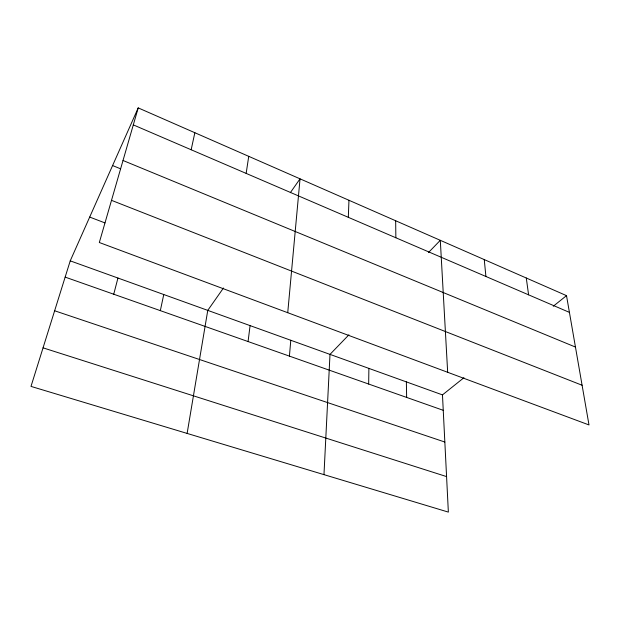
<?xml version="1.0" encoding="UTF-8"?>
<svg xmlns="http://www.w3.org/2000/svg" width="620" height="620" viewBox="0 0 620 620"><rect width="100%" height="100%" fill="white"/><g stroke="black" fill="none" stroke-linecap="round" stroke-linejoin="round"><path stroke-width="0.93" d="M368.668 384.044L368.892 368.388M348.316 217.326L348.967 200.276M323.973 474.641L329.995 354.384L348.921 334.815M289.416 356.12L290.796 340.272M287.734 312.705L300.041 178.831L290.315 192.696M248.07 341.558L250.077 325.608M246.156 173.399L248.728 156.341M187.124 433.427L207.762 310.38L223.448 288.021M160.332 310.643L163.758 294.531M191.161 149.761L194.85 132.719M113.731 294.221L117.947 278.039M138.214 107.895L99.324 242.513L589 424.94L566.51 295.639L138.214 107.895L70.231 260.857L31 386.399L448.361 512.105L442.471 394.886L463.938 377.712M428.428 252.596L440.301 240.312L447.671 372.287M553.273 306.233L566.51 295.639M43.051 347.843L446.578 476.594M54.63 310.767L444.842 442.037M65.154 277.109L443.246 410.316M70.231 260.857L442.471 394.886M89.691 217.07L104.974 222.913M111.507 200.338L582.095 385.245M112.584 165.548L120.59 168.818M123.016 160.487L575.453 347.06M133.3 124.883L569.423 312.387M526.279 278L528.596 294.833M484.251 259.579L485.917 276.481M406.364 381.881L406.65 397.428M395.669 220.751L395.854 237.762"/></g></svg>
